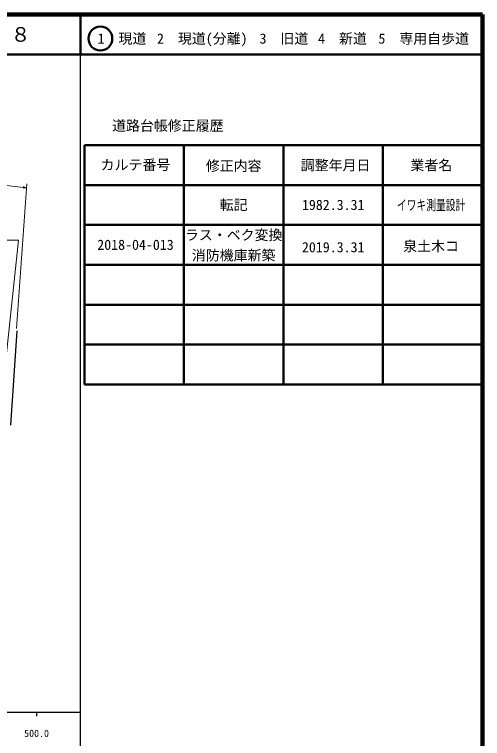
# Model space of a CAD drawing. Units: millimetres, scale not verified. Extents: x 40000 to 680000, y 20000 to 380000.
# Drawn here: x 562454 to 680000, y 198357 to 380000 of the extents above; entities that cross this region are included whole.
import ezdxf
from ezdxf.enums import TextEntityAlignment as Align

# ---------------------------------------------------------------- set-up
doc = ezdxf.new("R2010")
doc.units = ezdxf.units.MM
doc.header["$LTSCALE"] = 1000
for name, color, linetype, lineweight in [('M-BMK-OTRS', 5, 'Continuous', 25), ('M-STR-HTXT', 7, 'Continuous', 13), ('M-TTL', 2, 'Continuous', 140), ('M-TTL-BAND', 7, 'Continuous', 25), ('M-TTL-FRAM', 2, 'Continuous', 50), ('M-TTL-LINE', 7, 'Continuous', 50)]:
    doc.layers.add(name, color=color, linetype=linetype, lineweight=lineweight)
doc.layers.add('M-TTL-TXT', color=7, linetype='Continuous')
doc.styles.add('ＭＳ ゴシック', font='')
doc.styles.get('ＭＳ ゴシック').set_extended_font_data('MS Gothic')

msp = doc.modelspace()

# ---------------------------------------------------------------- linework, layer by layer
at = {"layer": 'M-BMK-OTRS'}
msp.add_line((563022, 300601), (561437, 276966), dxfattribs=at)
at = {"layer": 'M-STR-HTXT'}
for p, q in [((540623, 339555), (565397, 336511)), ((565519, 337504), (562970, 301229)), ((563501, 323384), (545029, 323425)), ((559296, 283803), (563495, 323378))]:
    msp.add_line(p, q, dxfattribs=at)
msp.add_lwpolyline([(564679, 336817), (565397, 336511), (564627, 336391)], dxfattribs=at)
at = {"layer": 'M-TTL'}
for p, q in [((680000, 380000), (40000, 380000)), ((680000, 20000), (680000, 380000))]:
    msp.add_line(p, q, dxfattribs=at)
at = {"layer": 'M-TTL-BAND'}
for p, q in [((579000, 20000), (579000, 370000)), ((40000, 205000), (579000, 205000)), ((568000, 205000), (568000, 204000))]:
    msp.add_line(p, q, dxfattribs=at)
at = {"layer": 'M-TTL-FRAM'}
for p, q in [((580000, 347197), (580000, 287197)), ((580000, 347197), (680000, 347197)), ((580000, 287197), (680000, 287197))]:
    msp.add_line(p, q, dxfattribs=at)
at = {"layer": 'M-TTL-LINE'}
for p, q in [((579000, 380000), (579000, 370000)), ((40000, 370000), (680000, 370000)), ((605000, 347197), (605000, 287197)), ((630000, 347197), (630000, 287197)), ((655000, 347197), (655000, 287197)), ((580000, 337197), (680000, 337197)), ((580000, 327197), (680000, 327197)), ((580000, 317197), (680000, 317197)), ((580000, 307197), (680000, 307197)), ((580000, 297197), (680000, 297197))]:
    msp.add_line(p, q, dxfattribs=at)
msp.add_circle((584031, 373958), 3000, dxfattribs=at)

# ---------------------------------------------------------------- texts
at = {"layer": 'M-STR-HTXT', "style": 'ＭＳ ゴシック'}
msp.add_text('2018-04-013', height=2566, dxfattribs=at).set_placement((592848, 322227), align=Align.MIDDLE_CENTER)
at = {"layer": 'M-TTL-BAND', "style": 'ＭＳ ゴシック'}
msp.add_text('500.0', height=1833, dxfattribs=at).set_placement((568000, 198195), align=Align.BOTTOM_CENTER)
msp.add_text('500.0', height=1833, dxfattribs=at).set_placement((568000, 198195), align=Align.BOTTOM_CENTER)
msp.add_text('500.0', height=1833, dxfattribs=at).set_placement((568000, 198195), align=Align.BOTTOM_CENTER)
at = {"layer": 'M-TTL-TXT', "style": 'ＭＳ ゴシック'}
for s, height, p in [('３８', 3666, (561497, 375000)), ('1\u3000現道', 2566, (589448, 373958)), ('2\u3000現道(分離)', 2566, (609619, 373958)), ('3\u3000旧道', 2566, (630121, 373958)), ('4\u3000新道', 2566, (644824, 373958)), ('5\u3000専用自歩道', 2566, (665228, 373958)), ('道路台帳修正履歴', 2566, (600968, 352113)), ('カルテ番号', 2566, (592839, 342277)), ('修正内容', 2566, (617509, 342023)), ('調整年月日', 2566, (643089, 342197)), ('業者名', 2566, (667134, 342197)), ('転記', 2566, (617500, 332245)), ('1982.3.31', 2566, (642500, 332245)), ('ラス・ベク変換', 2566, (617500, 324684)), ('泉土木コ', 2566, (667077, 321880)), ('2019.3.31', 2566, (642500, 321625)), ('消防機庫新築', 2566, (617500, 319586))]:
    msp.add_text(s, height=height, dxfattribs=at).set_placement(p, align=Align.MIDDLE_CENTER)
at = {"layer": 'M-TTL-TXT', "style": 'ＭＳ ゴシック', "width": 0.7}
msp.add_text('イワキ測量設計', height=2566, dxfattribs=at).set_placement((667077, 332189), align=Align.MIDDLE_CENTER)

doc.saveas('drawing.dxf')
